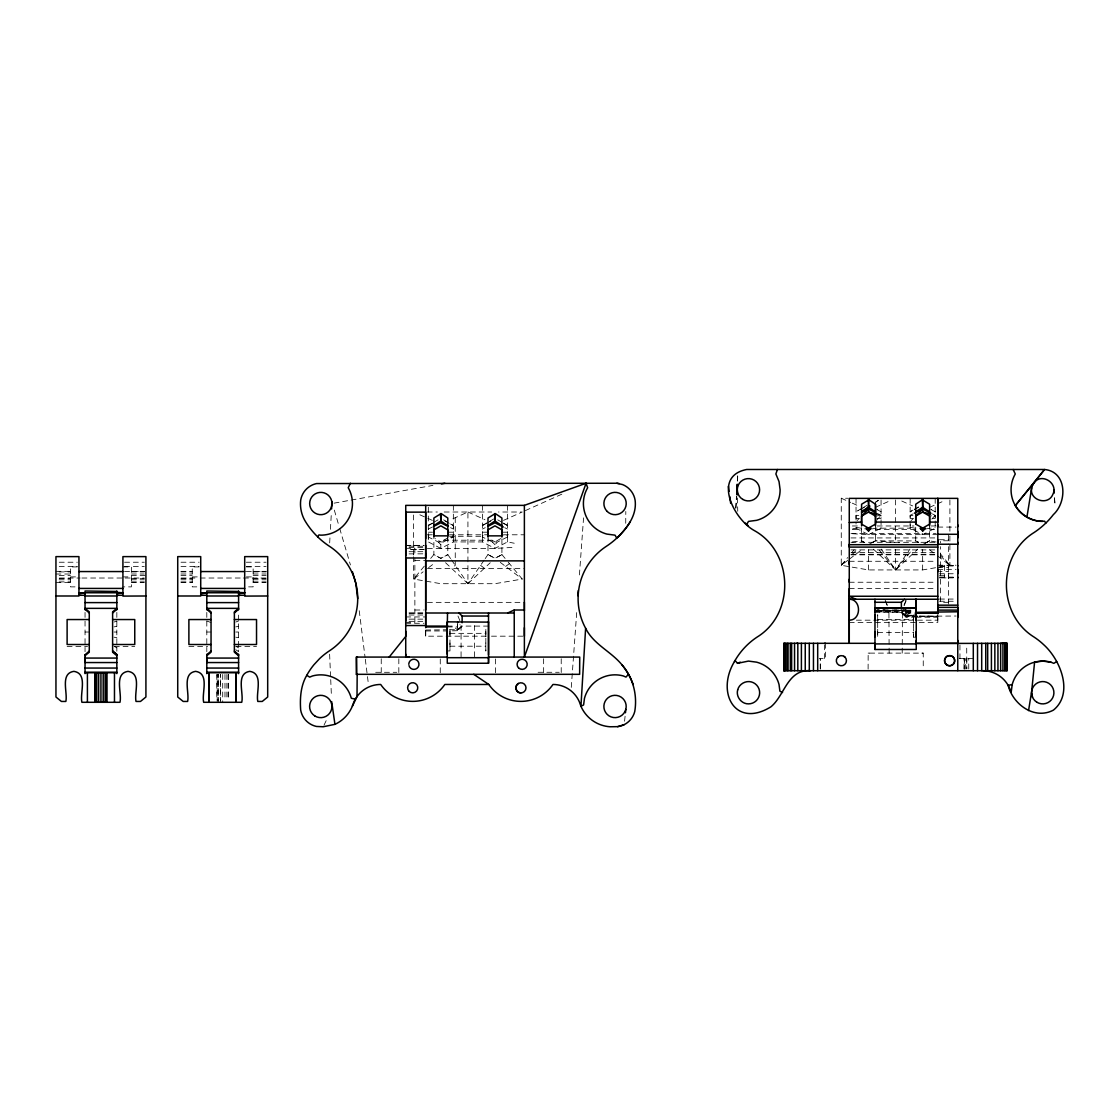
<?xml version="1.0" encoding="UTF-8"?>
<svg xmlns="http://www.w3.org/2000/svg" width="1119" height="1119" viewBox="0 0 1119 1119"><rect width="100%" height="100%" fill="white"/><g stroke="black" fill="none" stroke-linecap="round" stroke-linejoin="round"><path stroke-width="0.75" stroke-dasharray="5 3.75" d="M217.24 702.298L217.24 674.477L217.24 700.564M218.527 702.298L218.527 674.477L218.527 700.564M220.443 702.298L220.443 674.477L220.443 700.564M413.61 556.702L413.61 579.055L440.858 583.698L494.99 583.698L522.237 579.055L506.208 559.738M413.61 554.982L413.61 512.012M414.869 579.376L414.869 578.271M425.696 636.179L425.696 628.892L425.696 636.179L489.758 636.179M428.325 539.736L428.325 535.4L432.493 535.344M440.257 672.715L440.271 656.727M430.675 558.423L433.878 554.562L440.83 558.325L447.796 554.688L440.83 558.325L433.878 554.59L433.878 537.805M447.264 650.936L449.964 650.936L449.964 628.612L449.964 636.557M453.349 539.736L453.349 535.4L447.796 535.316M455.251 517.719L455.251 565.347L451.447 568.256M447.348 626.934L457.629 626.934L457.629 622.793M461.07 656.727L461.07 623.535M445.558 562.731L467.924 583.698L467.924 512.012L450.775 519.72M474.596 656.727L474.596 623.535M482.443 539.736L482.443 535.4L485.226 535.358M495.395 672.715L495.395 656.727M501.913 554.688L495.06 558.269L501.913 554.688L501.913 537.805M507.466 539.736L507.466 535.4L501.913 535.316M820.227 668.966L820.227 658.531M820.549 668.966L820.549 658.531M824.605 658.531L824.605 643.313M825.43 643.313L825.43 658.531L819.276 658.531M949.891 536.071L949.891 565.291L922.643 569.935L868.526 569.935L841.264 565.291L841.264 498.249L848.062 498.249M937.806 534.644L868.554 534.644L856.035 528.182L856.035 523.244M856.035 498.375L856.035 518.447L858.819 518.447M864.33 542.295L861.588 540.939L864.33 542.295L861.588 540.939L861.588 525.972M868.526 569.935L868.54 549.639M852.482 533.735L868.554 534.644L868.554 533.259M875.506 525.972L875.506 540.827L868.652 544.505L875.506 540.827L915.72 540.939L918.447 542.295L915.706 540.799L918.489 542.379M877.688 629.228L877.688 637.173L877.688 614.849L877.688 622.793M868.554 534.644L881.059 528.182L881.059 515.299L876.89 513.215M881.059 500.053L881.059 518.447L875.506 518.447M932.407 513.915L935.19 515.299L935.19 528.182L922.671 534.644L910.153 528.182L910.153 524.615M910.153 498.375L910.153 518.447L912.936 518.447M916.237 637.173L913.538 637.173L913.538 629.228M913.538 622.793L913.538 614.849L916.237 614.849M915.72 540.939L915.72 527.147M922.643 569.935L922.657 549.639M922.671 534.644L922.671 533.259M936.169 542.016L929.623 540.827L922.671 544.561L929.623 540.827L929.623 525.972M935.19 498.375L935.19 518.447L929.623 518.447M849.265 622.416L937.806 622.416L937.806 615.128M948.632 578.593L948.632 577.124M948.632 569.347L948.632 571.557L939.498 571.557M964.005 668.966L964.005 658.531L965.277 658.531L965.277 668.966M966.774 658.531L966.774 668.966L966.704 645.006M968.746 668.966L968.746 658.531M625.731 523.286L625.801 511.481M457.419 630.682L449.069 630.962M917.776 616.261L906.096 616.261L901.424 612.345L874.974 611.673M737.561 481.072L737.715 475.855M488.527 626.094L462.077 626.094L457.405 630.962L457.517 624.934M329.671 542.911L330.049 536.113M330.441 529.315L331.308 514.027M735.784 508.11L736.456 496.207M737.337 480.89L737.631 475.785M571.277 687.402L576.914 609.547M579.418 574.942L583.558 517.859M735.84 508.18L736.764 496.458M624.57 721.237L625.101 716.146M904.306 605.253L906.166 600.749M323.992 725.196L327.028 718.916M450.579 537.456L453.349 537.008L443.39 541.988L440.83 544.757L440.83 548.408L494.962 548.408L514.236 547.317M507.466 537.008L497.507 541.988L494.962 544.757L494.962 548.408L507.466 541.932L514.236 543.233M451.517 559.948L467.924 583.698L484.289 559.948M485.212 558.605L487.996 554.562L487.996 537.805L494.962 541.918L497.507 541.988M873.463 549.177L895.578 569.935L909.957 549.121M424.283 566.158L413.61 579.055L423.136 571.795M879.282 550.184L895.578 569.935L911.915 550.184M848.09 560.115L841.264 565.291L847.684 557.556M851.965 552.394L854.105 549.821M910.362 612.345L906.096 615.912L917.776 616.051M876.625 520.307L881.059 515.299L876.373 514.097M931.847 519.062L935.19 515.299L929.623 516.097M857.14 520.531L859.364 518.321M841.264 565.291L847.335 559.234M852.188 554.395L857.042 549.555M911.272 520.531L913.496 518.321M467.924 583.698L490.248 562.731M881.24 549.121L895.578 569.935L917.748 549.177M874.974 612.345L901.424 612.345L904.334 609.967L905.984 611.17L906.096 617.212L914.447 617.212M457.419 630.025L462.077 626.094L459.923 624.262M462.077 626.094L457.405 629.675L449.069 629.773M428.591 567.655L435.389 562.465M849.461 559.08L861.728 549.737M505.634 566.438L509.439 563.626M875.506 502.319L878.289 500.347M875.506 502.235L878.289 500.305M428.325 525.482L432.493 523.063M433.878 522.251L438.061 519.845M482.443 525.482L488.01 522.251M489.395 521.454L494.962 518.223M861.602 508.502L856.035 511.719L858.819 510.278M862.987 507.69L867.155 505.27M912.936 510.11L910.153 511.719L912.936 510.278M914.321 509.299L918.503 506.879M447.796 537.889L440.83 541.918L438.312 542.002L428.325 537.008M500.683 538.603L494.962 541.918L492.43 542.002L482.443 537.008M427.374 548.408L440.83 548.408L453.349 541.932L482.443 541.932L494.962 548.408M872.764 542.295L875.506 540.799L899.089 542.701M926.882 542.295L929.623 540.827M428.325 525.538L432.493 523.3M482.443 525.538L485.226 524.042M486.611 523.3L490.779 521.062M860.203 509.537L864.372 507.299M914.321 509.537L918.503 507.299M428.325 529.063L432.493 526.979M482.443 529.063L485.226 527.664M856.035 520.055L856.035 515.299L858.819 513.915M910.153 525.972L910.153 515.299L912.936 513.915M525.357 510.6L562.717 493.773M875.506 507.313L889.409 501.032M503.48 520.377L522.237 512.012L498.473 512.012M929.623 507.313L935.862 504.515M937.428 503.816L943.653 501.032M114.012 622.052L116.838 620.947M235.787 622.052L238.599 620.947M905.872 609.03L906.096 613.17L901.424 612.345L906.096 617.198L901.424 612.345L905.984 611.17L905.103 609.547M114.012 626.892L116.838 626.318M235.787 626.892L238.599 626.318M852.65 528.825L856.035 528.182M334.063 503.158L349.408 500.403M351.114 500.095L432.913 485.394M872.135 528.881L881.059 527.343M926.252 528.881L935.19 527.343M875.506 516.097L881.059 515.299M852.356 541.96L861.588 540.939M876.723 611.631L905.984 611.17M876.667 611.016L903.592 610.498L876.667 610.498M876.709 610.47L904.334 609.967L876.709 609.995L885.017 609.855M425.696 630.025L447.39 629.787M868.106 669.106L868.162 653.118L923.245 653.118L923.245 669.106M427.192 512.012L437.375 512.012M444.159 512.012L491.689 512.012M852.356 525.972L858.511 525.972M877.254 525.972L913.971 525.972M931.26 525.972L936.169 525.972M937.806 527.077L956.102 527.077M881.059 528.182L910.153 528.182M852.356 529.469L861.588 529.469M875.506 529.469L915.72 529.469M929.623 529.469L936.169 529.469M428.325 532.196L432.493 532.196M447.796 532.196L453.349 532.196L453.349 525.482L450.565 523.874M482.443 532.196L487.996 532.196M503.298 532.196L507.466 532.196M850.999 533.553L866.596 533.553M870.498 533.553L920.713 533.553M924.63 533.553L936.169 533.553M427.332 534.784L432.242 534.784M449.544 534.784L487.996 534.784M503.452 534.784L524.377 534.784M449.544 536.281L484.499 536.281M850.999 537.931L937.806 537.931M939.359 539.736L948.632 539.736M443.795 540.211L492.01 540.211M948.632 540.771L940.519 540.771L940.519 542.939M850.999 542.309L936.071 542.309M405.735 545.359L424.031 545.359M405.735 545.554L424.031 545.554M409.064 546.128L424.031 546.296M409.064 547.555L424.031 547.681M405.735 548.31L414.869 548.324L414.869 554.94M850.999 549.891L937.806 549.891M409.064 551.695L424.031 551.695M850.999 552.576L937.806 552.576M409.064 553.891L424.031 553.821M850.999 554.269L937.806 554.269M850.999 554.842L937.806 554.842M414.869 560.619L425.696 560.619M849.265 561.276L936.071 561.276M59.237 562.228L77.309 562.228M124.573 562.228L144.281 562.228M181.012 562.228L199.084 562.228M246.334 562.228L266.056 562.228M937.806 565.221L956.102 565.221M948.632 565.613L954.717 565.613M939.47 565.99L956.102 565.99M59.237 566.62L77.309 566.62M124.573 566.62L144.281 566.62M181.012 566.62L199.084 566.62M246.334 566.62L266.056 566.62M77.253 566.913L70.497 566.913L70.497 586.874L77.253 586.874M122.922 566.913L131.385 566.913L131.385 586.874L122.922 586.874M199.028 566.913L192.258 566.913L192.258 586.874L199.028 586.874M246.39 566.913L253.146 566.913L253.146 586.874L246.39 586.874M937.806 567.417L948.632 567.431L948.632 565.235L944.576 565.221L944.576 577.88L948.632 577.88M427.43 568.606L524.377 568.606M937.806 569.347L956.102 569.347M55.95 571.347L70.497 571.347M131.385 571.347L144.309 571.347M180.956 571.347L192.258 571.347M253.146 571.347L266.084 571.347M124.573 571.557L144.281 571.557M246.334 571.557L266.056 571.557M59.181 571.921L70.497 571.921M131.385 571.921L144.309 571.921M180.956 571.921L192.258 571.921M253.146 571.921L266.084 571.921M939.47 573.753L956.102 573.753M55.95 574.019L70.497 574.019M131.385 574.019L144.309 574.019M180.956 574.019L192.258 574.019M253.146 574.019L266.084 574.019M59.181 575.404L70.497 575.404M131.385 575.404L145.918 575.404M180.956 575.404L192.258 575.404M253.146 575.404L266.084 575.404M939.498 575.684L948.632 575.684M70.497 576.9L77.253 576.9M122.922 576.9L131.385 576.9M192.258 576.9L199.028 576.9M246.39 576.9L253.146 576.9M939.47 577.124L956.102 577.124M948.632 577.488L957.766 577.488M939.47 577.88L956.102 577.88M59.405 578.019L80.176 578.019M81.911 578.019L123.426 578.019M125.16 578.019L144.197 578.019M181.18 578.019L198.483 578.019M200.217 578.019L241.746 578.019M243.466 578.019L265.958 578.019M59.181 578.383L70.497 578.383M131.385 578.383L144.309 578.383M180.956 578.383L192.258 578.383M253.146 578.383L266.084 578.383M59.181 579.768L70.497 579.768M131.385 579.768L144.309 579.768M180.956 579.768L192.258 579.768M253.146 579.768L266.084 579.768M59.181 581.88L70.497 581.88M131.385 581.88L144.309 581.88M180.956 581.88L192.258 581.88M253.146 581.88L266.084 581.88M849.265 582.244L936.071 582.244M55.95 582.453L70.497 582.453M131.385 582.453L144.309 582.453M180.956 582.453L192.258 582.453M253.146 582.453L266.084 582.453M849.265 588.594L936.071 588.594M939.47 599.057L956.102 599.057M939.47 601.253L956.102 601.253M427.43 602.358L524.377 602.358M948.632 602.33L940.519 602.33L940.519 546.645M414.869 610.009L424.157 610.009M905.872 610.121L912.782 610.121M905.872 610.638L912.782 610.638M874.974 611.058L902.851 611.044M905.872 611.198L912.782 611.198M905.872 611.813L912.782 611.813M905.872 612.471L913.789 612.345M409.064 612.806L424.031 612.806M905.872 613.17L916.237 613.17M409.064 613.576L425.696 613.576M409.064 615.002L424.031 615.016M907.313 615.268L914.083 615.268M919.44 616.261L956.102 616.023M405.735 616.947L425.696 616.947M916.111 617.212L937.806 617.212M409.064 619.143L424.031 619.143M877.688 619.59L913.538 619.576M856.371 620.178L871.967 620.178M873.701 620.178L937.806 620.178M409.064 621.339L424.031 621.339M405.735 622.318L414.869 622.304L414.869 557.947M405.735 623.269L424.031 623.269M447.264 626.094L453.139 626.094L457.405 629.829M425.696 630.962L447.39 630.962M85.044 632.025L89.268 632.025M114.012 632.025L116.838 632.025M206.805 632.025L211.043 632.025M235.787 632.025L238.599 632.025M877.688 632.431L913.538 632.431M449.964 633.34L485.828 633.34M491.493 636.179L524.377 636.179M449.964 646.195L485.828 646.195M67.112 646.404L87.562 646.404M114.306 646.404L134.756 646.404M188.887 646.404L207.63 646.404M236.081 646.404L256.531 646.404M868.162 653.118L869.463 653.118M889.143 653.118L888.906 609.771M902.208 653.118L902.446 609.771M921.888 653.118L923.189 653.118M959.123 658.531L973.474 658.531M375.676 672.295L396.797 672.295M538.071 672.281L559.192 672.281M917.776 616.149L906.096 616.065L901.424 612.345L906.096 614.639M443.39 541.988L440.83 541.918L435.109 538.603M910.153 515.299L912.936 515.705M856.035 515.299L858.819 515.705M910.153 527.343L917.594 528.63M856.035 527.343L864.973 528.881M235.787 637.173L238.599 637.732M114.012 637.173L116.838 637.732M206.805 620.947L211.043 622.598M841.264 498.249L850.65 502.431M852.216 503.13L858.469 505.914M419.849 514.796L432.326 520.377M901.774 501.032L912.614 505.914M467.924 512.012L484.905 519.678M504.697 527.664L507.466 529.063M450.565 527.664L453.349 529.063M931.008 509.537L935.19 511.775L931.008 509.299M876.89 509.537L881.059 511.775L876.89 509.299M503.298 523.3L507.466 525.538M445.012 521.062L449.181 523.3M450.565 524.042L453.349 525.538M440.83 548.408L428.325 541.932L428.325 505.368M235.787 646.278L238.599 647.845M114.012 646.278L116.838 647.845M497.731 519.845L501.913 522.251M503.298 523.063L507.466 525.482M443.614 519.845L449.181 523.063M235.787 649.705L238.599 651.65L238.599 612.401M906.096 616.261L901.424 612.345L906.096 617.115L901.424 612.345L906.096 615.8M500.291 562.381L522.237 579.055M929.469 549.737L936.281 554.926M937.638 555.961L949.891 565.291L940.296 553.695M480.569 565.333L484.373 568.256M494.962 544.757L492.43 542.002M440.83 544.757L438.312 542.002M901.424 612.345L906.096 616.639M940.212 555.611L949.891 565.291M501.913 554.562L505.131 558.437M447.796 554.562L450.593 558.605M885.185 600.749L887.045 605.253M457.965 616.009L460.441 622.024M885.535 600.749L887.339 605.253M334.315 510.11L339.197 526.741M339.686 528.406L350.429 564.969M359.227 610.708L365.088 657.524M365.312 659.259L368.347 683.541M1054.406 497.675L1055.161 506.334M1054.532 498.123L1055.203 506.501M329.615 654.195L330.637 677.904M330.72 679.597L331.448 696.522M737.463 498.039L737.743 511.271M959.948 645.006L959.948 658.531M949.891 499.969L949.891 534.35M948.632 535.19L948.632 544.184M948.632 546.645L948.632 604.456M937.806 614.946L937.806 622.416M913.538 614.849L913.538 637.173M895.578 499.955L895.578 542.617M895.578 549.457L895.578 569.935M561.22 658.783L561.22 674.309M543.638 658.797L543.638 674.309M507.466 505.368L507.466 541.932M485.828 636.557L485.828 628.612L485.828 650.936L485.828 642.977M482.443 505.368L482.443 541.932M453.349 505.368L453.349 541.932M449.964 642.977L449.964 650.936M447.796 537.05L447.796 554.688M398.826 658.797L398.826 674.323M381.243 658.797L381.243 674.323M228.626 674.477L228.626 700.564M228.178 674.477L228.178 700.564M226.891 674.477L226.891 700.564M224.975 674.477L224.975 700.564M222.709 674.477L222.709 702.298M216.792 674.477L216.792 700.564M206.805 612.401L206.805 651.65M116.838 612.401L116.838 651.216M85.044 612.401L85.044 651.65M487.996 554.562L494.864 558.269L487.996 554.562M964.326 658.531L964.326 668.966L964.326 658.531M905.789 600.749L903.998 605.253L905.817 600.749M424.031 549.485L409.064 549.485L424.031 549.555M937.806 616.261L919.454 616.149L937.806 616.261"/><path stroke-width="1.5" d="M85.044 592.748L78.945 593.881M116.838 591.461L85.044 591.014L85.044 609.729M206.805 592.748L200.721 593.881M238.599 591.461L206.805 591.014L206.805 609.729M409.288 657.077L405.735 657.077L405.735 631.2M405.735 621.115L405.735 613.03M405.735 612.387L405.735 557.989L425.696 557.989M405.735 555.933L405.749 512.138L425.696 512.138L425.696 538.561M425.696 627.703L425.696 505.368M433.878 535.316L433.878 529.86L440.83 525.846L447.796 529.86L447.796 535.316M447.264 654.265L447.264 628.612M447.264 627.773L447.264 623.003M457.629 622.793L457.629 622.122M487.996 535.316L487.996 529.86L494.962 525.846L501.913 529.86L501.913 535.316M488.527 622.122L447.264 621.856L447.264 663.245L488.527 663.245L488.527 657.077L579.726 657.077L579.642 674.323L356.388 674.323L356.429 657.077L447.264 657.077M488.527 654.825L488.527 613.002M514.236 657.063L514.236 610.009L524.377 610.009M524.377 636.179L524.377 627.717M524.377 610.806L524.377 602.358M849.265 588.594L849.265 643.313L849.265 498.375L957.766 498.375L957.766 670.715M849.265 582.244L849.265 579.18M849.265 564.34L849.265 561.276M849.265 544.296L849.265 547.107L937.806 547.107M849.265 522.517L861.588 522.097M861.588 525.972L861.588 504.235L868.876 499.829L875.506 504.235L875.506 524.14L866.456 529.147L865.994 528.224L871.086 528.238L868.554 530.993L866.456 529.147M868.554 531.175L868.554 528.154L861.588 524.14L861.588 516.097L868.554 509.047L868.554 506.389M916.251 640.502L916.237 649.482L874.974 649.482L874.974 643.313L783.776 643.313L783.873 670.715L1007.114 670.715L1007.086 643.313L916.237 643.495M874.974 636.795L874.974 631.592M874.974 620.43L874.974 614.849M874.974 612.345L874.974 608.218M875.506 525.972L875.506 504.235M924.77 529.147L922.671 530.993L920.112 528.224L925.203 528.238L924.77 529.147L915.72 524.14L915.72 504.235L922.336 499.829L929.623 504.235L929.623 525.972M916.237 636.795L916.237 631.592M916.237 620.43L916.237 613.17L937.806 613.17L937.806 607.365L957.766 607.365L957.766 617.436M916.237 609.254L916.237 608.107L874.974 608.135L888.71 608.177M922.671 531.175L922.671 528.154L929.623 524.14L929.623 516.097L922.671 512.082L922.671 506.389M937.806 571.557L937.806 569.347M849.265 544.701L937.806 544.701L937.806 539.736M937.806 524.811L937.806 526.448M957.766 534.546L957.766 533.399M957.766 640.404L957.766 643.313L916.251 643.313M957.766 577.88L957.766 577.124M957.766 573.753L957.766 569.347M957.766 565.613L957.766 565.99M957.766 542.169L957.766 544.226L937.806 544.226M957.766 537.931L957.766 531.203M957.766 526.699L957.766 524.811M915.51 612.345L957.766 611.771M357.171 674.323L357.017 696.564L351.366 708.327A34.199 34.199 0 0 1 334.945 724.343L323.223 726.763L316.481 726.455A20.408 20.408 0 0 1 300.661 709.964C299.85 698.172 300.661 685.681 306.774 675.289A69.196 69.196 0 0 1 313.852 664.84L319.572 658.657A69.196 69.196 0 0 1 329.462 650.81A62.454 62.454 0 0 0 329.476 546.31A78.68 78.68 0 0 1 305.809 522.111C301.64 515.677 299.794 507.69 300.717 500.067A20.408 20.408 0 0 1 316.537 483.562L616.863 483.254L622.598 484.583A20.394 20.394 0 0 1 635.088 500.067C637.229 515.943 626.248 529.315 615.366 539.414A78.68 78.68 0 0 1 606.344 546.31A62.454 62.454 0 0 0 585.615 628.263L580.943 706.271A34.213 34.213 0 0 0 610.023 726.763L617.632 726.651L624.206 724.636M462.105 622.751L462.147 616.037L458.972 613.002M1056.728 661.539L1053.832 663.371L1050.965 662.182A31.626 31.626 0 0 0 1012.205 684.52L1008.149 685.374C1012.919 704.327 1034.376 720.188 1053.427 710.117C1073.89 693.5 1060.588 660.056 1043.929 644.908A69.196 69.196 0 0 0 1034.04 637.047C997.211 614.331 997.197 555.276 1034.04 532.546C1041.425 527.692 1047.985 521.594 1053.385 514.586C1067.344 501.83 1067.092 471.645 1044.545 469.49L746.653 469.49C712.034 476.246 733.686 519.02 754.038 530.406C793.329 551.863 795.469 613.506 757.157 637.047C747.772 643.229 739.911 651.706 734.47 661.539C715.614 692.787 735.421 728.735 770.893 706.844C784.741 695.542 787.468 669.036 810.548 670.715M736.889 494.78L737.449 484.541M433.878 537.05L433.878 517.999L441.166 513.579L440.83 520.992L433.878 525.622M487.996 537.05L487.996 517.999L495.283 513.579L494.962 520.992L487.996 525.622M1015.311 505.606L1034.278 482.429C1042.083 472.498 1058.7 483.674 1052.755 494.598C1047.902 506.18 1028.851 500.011 1031.704 487.786A11.162 11.162 0 0 1 1034.278 482.429L1044.545 469.49L1015.311 505.606C1021.339 515.551 1032.851 522.167 1044.559 521.16L1045.845 523.077M868.876 499.829L868.554 507.229L861.588 511.873L869.939 506.082M923.007 499.829L922.671 507.229L915.72 511.873M331.602 508.935L331.797 501.55L331.979 503.536A11.162 11.162 0 0 1 315.222 513.187A11.162 11.162 0 0 1 315.25 493.857A11.162 11.162 0 0 1 331.979 503.536M736.848 489.395L737.141 484.289M577.922 595.7L578.299 590.51M625.465 712.761L625.815 709.362A11.162 11.162 0 0 0 612.149 695.696A11.162 11.162 0 0 0 607.141 714.37A11.162 11.162 0 0 0 625.815 709.362M982.832 670.715A29.206 29.206 0 0 1 1010.625 690.969L1011.17 692.269L1012.205 684.52M1028.557 710.579L1031.69 691.22L1034.585 662.168L1042.782 661.105L1050.965 662.182M1026.906 517.174L1031.704 487.786M586.062 483.254L524.377 657.077L524.377 505.368L586.062 483.254L587.643 487.716A31.626 31.626 0 0 0 606.848 534.085L615.03 535.162L616.765 538.127L618.15 536.84A78.722 78.722 0 0 0 630.011 522.111M777.439 469.49L775.873 473.952L779.034 481.576L780.111 489.772A31.626 31.626 0 0 1 756.654 520.321L748.471 521.398L746.751 524.363L748.135 525.664M352.331 706.033L352.877 704.732A29.206 29.206 0 0 1 380.684 684.464A38.871 38.871 0 0 0 444.83 684.464L488.807 684.464A38.871 38.871 0 0 0 552.968 684.464A28.744 28.744 0 0 1 579.376 701.879L580.943 706.271L583.6 704.956L584.482 698.284A31.626 31.626 0 0 1 623.227 675.918L625.997 677.079L628.43 674.253M350.373 483.254L348.219 487.73A31.626 31.626 0 0 1 320.789 535.162L318.957 534.91L317.67 536.84M1032.236 485.856L1034.278 482.429M734.47 661.539L735.071 660.504L737.505 663.315L748.471 661.091L756.654 662.168A31.626 31.626 0 0 1 779.034 684.534L779.901 691.192L782.573 692.521M389.202 657.077L405.735 636.431L405.749 505.368L524.377 505.368M915.72 524.14L915.72 516.097L922.671 509.047L931.008 513.215M874.974 602.288L901.354 602.288L904.544 599.238M112.613 612.946L116.838 609.323M85.044 654.741L89.268 651.118M234.375 612.946L238.599 609.323M206.805 654.741L211.043 651.118M85.044 655.706L89.268 652.181L89.268 611.883L85.044 608.358L116.838 608.358L112.613 611.883L112.613 652.181L116.838 655.706M206.805 655.706L211.043 652.181L211.043 611.883L206.805 608.358L238.599 608.358L234.375 611.883L234.375 652.181L238.599 655.706M518.391 683.457A5.077 5.077 0 0 0 518.391 692.241A5.077 5.077 0 0 0 526 687.849A5.077 5.077 0 0 0 518.391 683.457C514.055 685.751 515.887 693.151 520.936 692.927M837.795 657.105L838.844 656.307A5.077 5.077 0 0 1 846.454 660.7A5.077 5.077 0 0 1 838.844 665.092A5.077 5.077 0 0 1 838.844 656.307M861.588 516.097L868.554 512.082L876.373 514.097M915.72 516.097L922.671 512.082L930.49 514.097M433.878 526.28L440.83 522.797L447.796 526.28M488.01 526.28L494.962 522.797L503.298 526.979M861.602 512.516L868.554 509.047L875.506 512.516M914.321 513.215L922.671 509.047M920.573 529.147L922.671 528.154M425.696 613.002L507.634 613.002L514.236 610.009M737.505 663.315L740.288 662.168M441.432 483.87L444.83 483.254M116.838 593.769L122.922 592.762L116.838 592.371M238.599 593.769L244.697 592.762L238.599 592.371M783.873 670.715L783.929 643.313L783.943 670.701M507.634 613.002L514.236 613.002M875.506 522.097L915.72 522.097M929.623 522.097L937.806 522.097L937.806 498.375L937.806 613.939M937.806 534.281L957.766 534.281M433.878 535.861L447.796 535.861M487.996 535.861L501.913 535.861M425.696 560.871L524.377 560.871M78.945 571.557L122.922 571.557M200.721 571.557L244.697 571.557M78.945 588.426L122.922 588.426M200.721 588.426L244.697 588.426M78.945 595.28L85.044 595.28M116.838 595.28L122.922 595.28M200.721 595.28L206.805 595.28M238.599 595.28L244.697 595.28M55.95 595.993L78.945 595.993L78.945 556.619L55.95 556.619L55.95 697.011L61.405 701.445L65.839 701.445C67.867 692.535 59.894 673.372 73.882 671.358C88.149 673.512 79.687 693.207 81.911 702.298L119.957 702.298C122.195 693.207 113.732 673.512 128 671.358C141.973 673.372 134 692.535 136.028 701.445L140.476 701.445L145.918 697.011L145.918 556.619L122.922 556.619L122.922 596.091L145.918 595.993M85.044 595.993L116.838 595.993M177.725 595.993L200.721 595.993L200.721 556.619L177.725 556.619L177.725 697.011L183.18 701.445L187.614 701.445C189.643 692.535 181.67 673.372 195.643 671.358C209.91 673.512 201.448 693.207 203.686 702.298L241.732 702.298C243.956 693.207 235.508 673.512 249.761 671.358C263.748 673.372 255.775 692.535 257.804 701.445L262.238 701.445L267.693 697.011L267.693 556.619L244.697 556.619L244.697 596.091L267.693 595.993M206.805 595.993L238.599 595.993M937.806 596.245L849.265 596.245L855.867 599.238M937.806 599.238L849.265 599.238C861.56 599.141 861.56 620.262 849.265 620.164M85.044 602.609L116.838 602.609M206.805 602.609L238.599 602.609M937.806 605.169L957.766 605.169M874.974 608.135L916.237 608.107L916.237 643.915L874.974 643.915M937.806 610.107L957.766 610.107M916.237 613.17L937.806 613.17M462.147 616.037L488.527 616.037M89.268 619.548L67.112 619.548L67.112 644.516L89.268 644.516M112.613 619.548L134.756 619.548L134.756 644.516L112.613 644.516M211.043 619.548L188.887 619.548L188.887 644.516L211.043 644.516M234.375 619.548L256.531 619.548L256.531 644.516L234.375 644.516M405.735 625.535L425.696 625.535L425.696 626.934L447.264 626.934M425.696 626.094L447.992 626.094M796.728 643.299L797.553 643.299M824.605 643.313L825.43 643.313M357.465 657.077L356.457 657.077L356.695 674.323M447.264 657.678L488.527 657.678M116.838 658.07L85.044 658.07L85.044 662.56L116.838 662.56M238.599 658.07L206.805 658.07L206.805 662.56L238.599 662.56M85.044 668.057L116.838 668.057M206.805 668.057L238.599 668.057M85.044 672.211L116.838 672.211M206.805 672.211L238.599 672.211M85.044 672.743L116.838 672.743M206.805 672.743L238.599 672.743M357.451 674.323L356.388 674.323M238.599 592.762L244.697 592.762L200.721 592.762M116.838 592.762L122.922 592.762L78.945 592.762M447.264 626.094L447.53 613.002M616.863 483.254L619.283 483.562M355.352 699.137L351.31 698.284A31.626 31.626 0 0 0 312.537 675.946L309.669 677.135L306.774 675.289M868.554 528.154L870.638 529.147M875.506 516.097L868.554 512.082L868.554 509.047M929.623 511.873L922.671 507.229L922.336 499.829M875.506 511.873L868.554 507.229L868.218 499.829M495.283 513.579L501.913 517.999L501.913 537.05M501.913 525.622L494.962 520.992L494.626 513.579M441.166 513.579L447.796 517.999L447.796 537.05M447.796 525.622L440.83 520.992L440.508 513.579M473.743 674.323L488.807 684.464M843.908 656.307L844.971 657.105M112.613 651.006L115.775 653.496M206.805 609.323L211.043 612.946M234.375 651.118L238.599 654.741M85.044 609.323L89.268 612.946M112.613 651.118L116.838 654.741M745.352 523.077L746.751 524.363M617.632 726.651A20.338 20.338 0 0 0 634.725 711.6C637.578 695.067 633.018 677.554 621.968 664.84C610.974 651.37 593.56 644.46 585.615 628.263M1013.143 469.49L1015.283 473.98A31.626 31.626 0 0 0 1042.726 521.398M1010.625 690.969L1011.17 692.269M633.326 684.744L630.962 679.051A69.196 69.196 0 0 0 621.968 664.84M1032.487 697.109L1031.592 693.221M352.387 571.613L355.8 583.251L357.716 598.567M334.945 724.343L331.672 701.599M728.413 486.303L729.084 491.423M729.77 496.556L730.679 503.396M1053.86 489.758L1054.126 493.101M737.281 489.758L737.393 494.724M901.354 602.288L901.41 608.988M937.806 542.211L937.806 543.498M488.527 621.856L488.527 663.245M425.696 553.499L425.696 555.975M405.735 654.153L405.735 657.077M1006.513 643.313L1007.044 670.715L1007.086 643.313L1000.652 643.313L1000.652 670.715M1006.051 643.313L1006.051 670.715M1004.736 643.313L1004.736 670.715M1002.932 643.313L1002.932 670.715M997.938 643.313L997.952 670.715M994.847 643.313L994.847 670.715M991.406 643.313L991.42 670.715M987.685 643.313L987.699 670.715M985.741 643.313L985.741 670.715M981.699 643.313L981.699 670.715M977.53 643.313L977.53 670.715M973.292 643.313L973.292 670.715M874.974 599.238L874.974 649.482M817.695 643.313L817.695 670.701M813.457 643.313L813.457 670.701M809.289 643.313L809.289 670.701M805.246 643.313L805.246 670.701M801.4 643.313L801.4 670.701M797.819 643.313L797.819 670.701M794.546 643.313L794.546 670.701M791.637 643.313L791.637 670.701M790.322 643.313L790.336 670.701M788.056 643.313L788.056 670.701M787.091 643.313L787.091 670.701M785.524 643.313L785.524 670.701M784.461 643.313L784.475 670.701M425.696 545.359L425.696 558.017M425.696 560.619L425.696 610.009M425.696 612.806L425.696 625.535M238.599 591.014L238.599 609.729M238.599 654.321L238.599 673.638M206.805 654.321L206.805 673.638M116.838 591.014L116.838 609.729M116.838 654.321L116.838 673.638M114.474 672.743L114.474 702.298M106.851 672.743L106.851 702.298M106.403 672.743L106.403 702.298M105.116 672.743L105.116 702.298M103.2 672.743L103.2 702.298M100.934 672.743L100.934 702.298M98.668 672.743L98.668 702.298M96.752 672.743L96.752 702.298M95.465 672.743L95.465 702.298M95.017 672.743L95.017 702.298M87.408 672.743L87.408 702.298M85.044 654.643L85.044 673.638M408.994 665.623A5.077 5.077 0 0 0 415.625 669.078A5.077 5.077 0 0 0 418.492 662.168A5.077 5.077 0 0 0 411.358 659.916L410.309 660.714A5.077 5.077 0 0 0 408.813 664.308M209.183 672.743L209.183 702.298L209.183 672.743M236.235 672.743L236.235 702.298L236.235 672.743M737.687 689.822C735.729 696.619 741.407 704.005 748.471 703.879A11.162 11.162 0 0 0 751.367 681.933C745.604 680.352 739.197 684.045 737.687 689.822M947.08 656.307L946.031 657.105A5.077 5.077 0 0 0 946.031 664.28A5.077 5.077 0 0 0 953.206 664.28A5.077 5.077 0 0 0 953.206 657.105L952.157 656.307A5.077 5.077 0 0 0 947.08 656.307M916.237 612.345L915.971 599.238L916.237 612.345M1036.726 702.131A11.162 11.162 0 0 0 1053.902 693.248A11.162 11.162 0 0 0 1037.621 682.814A11.162 11.162 0 0 0 1036.726 702.131M946.017 664.28A5.077 5.077 0 0 0 954.507 662A5.077 5.077 0 0 0 948.297 655.79A5.077 5.077 0 0 0 946.017 664.28M742.862 499.438A11.162 11.162 0 0 0 759.605 489.758A11.162 11.162 0 0 0 742.862 480.093A11.162 11.162 0 0 0 742.862 499.438M314.761 715.908A11.162 11.162 0 0 0 331.909 706.984A11.162 11.162 0 0 0 315.6 696.591A11.162 11.162 0 0 0 314.761 715.908M607.169 511.425A11.162 11.162 0 0 0 625.843 506.417A11.162 11.162 0 0 0 612.163 492.738A11.162 11.162 0 0 0 607.169 511.425M518.545 667.889A5.077 5.077 0 0 0 527.035 665.623A5.077 5.077 0 0 0 520.811 659.413A5.077 5.077 0 0 0 518.545 667.889M409.106 691.374A5.077 5.077 0 0 0 417.597 689.108A5.077 5.077 0 0 0 411.372 682.884A5.077 5.077 0 0 0 409.106 691.374"/></g></svg>
